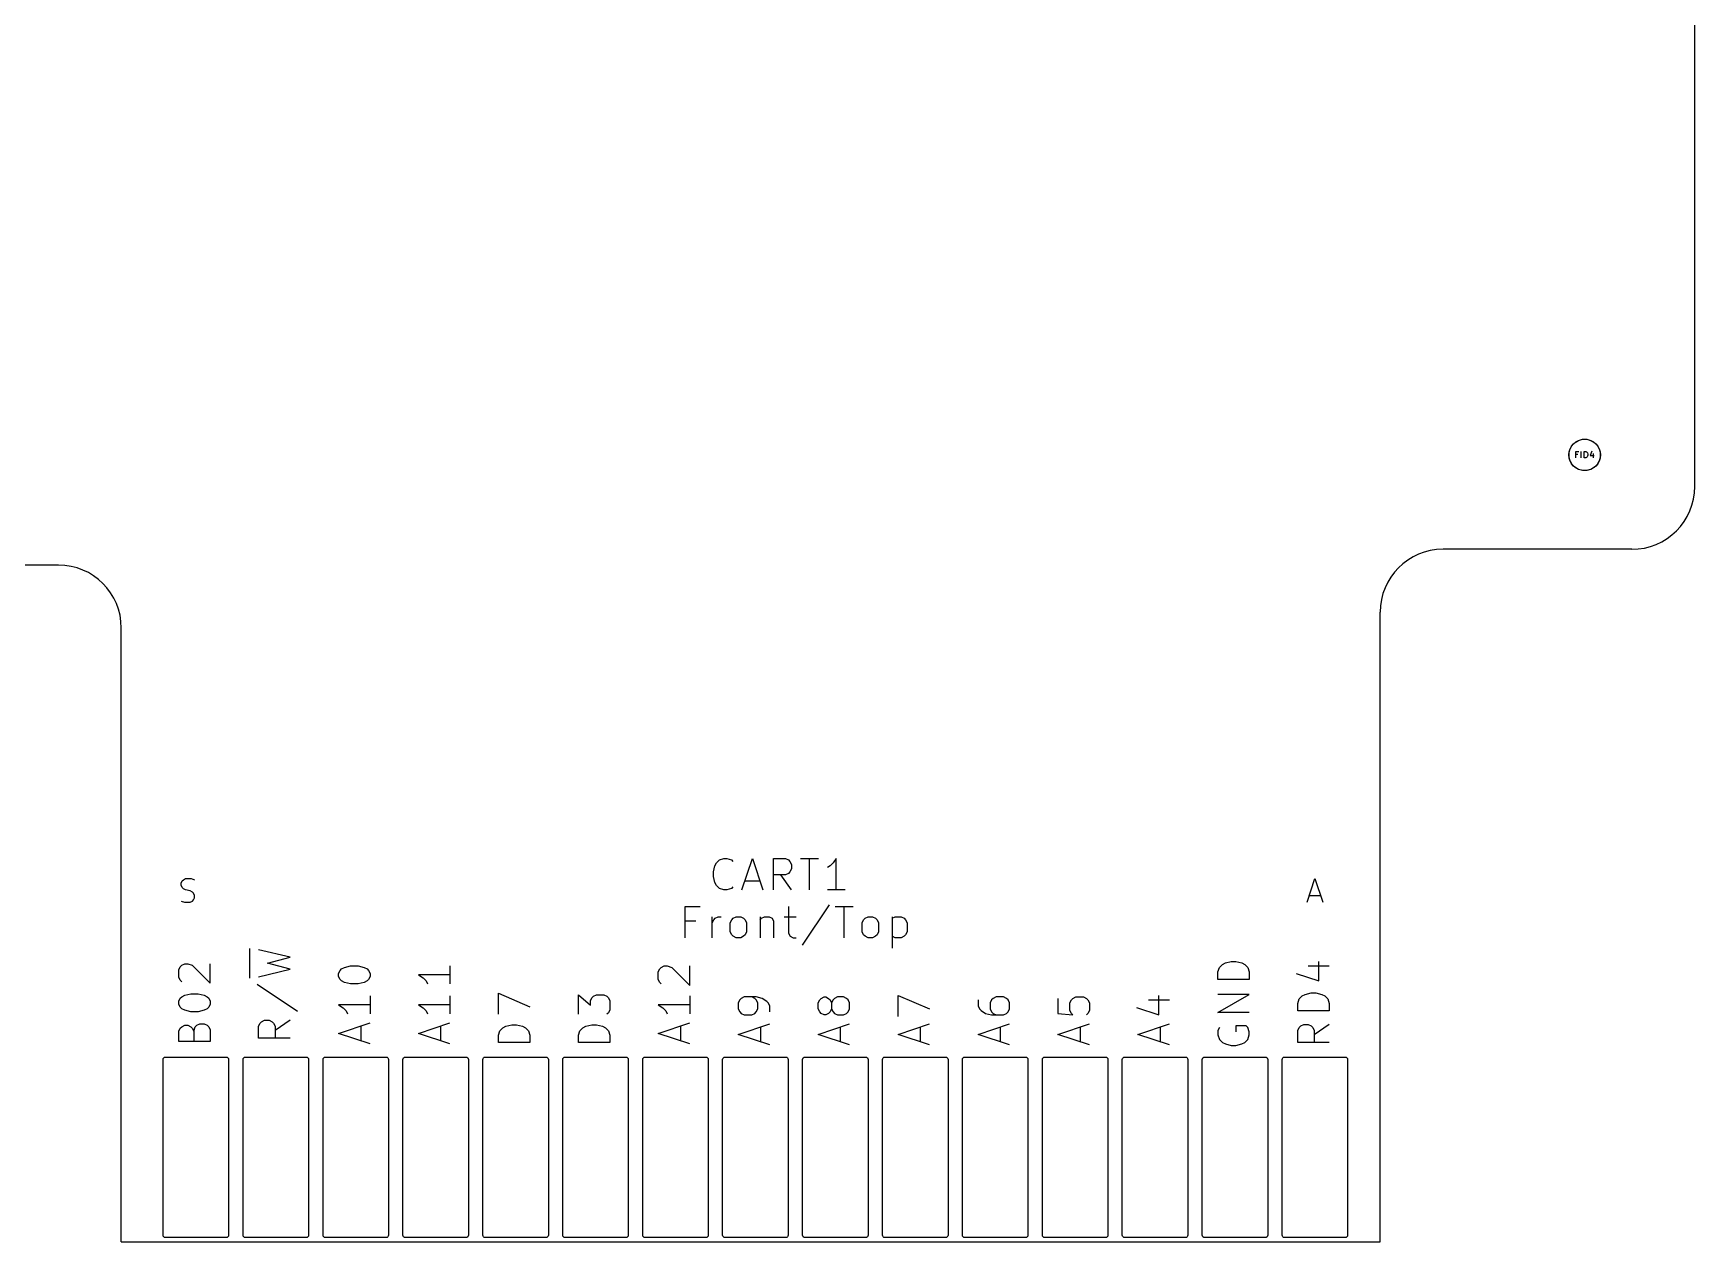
# Model space of a CAD drawing. Header units: millimetres. Extents: x 132 to 276, y -210 to -42.
# Drawn here: x 203.7 to 256.5, y -210 to -171.6 of the extents above; entities that cross this region are included whole.
import ezdxf

# ---------------------------------------------------------------- set-up
doc = ezdxf.new("R2010")
doc.units = ezdxf.units.MM
for name, color, linetype in [('BLACK', 7, 'CONTINUOUS'), ('GRAY3', 9, 'CONTINUOUS'), ('LYELLOW', 51, 'CONTINUOUS'), ('WHITE', 7, 'CONTINUOUS')]:
    doc.layers.add(name, color=color, linetype=linetype)

msp = doc.modelspace()

# ---------------------------------------------------------------- linework, layer by layer
at = {"layer": 'BLACK', "linetype": 'CONTINUOUS'}
for p, q in [((252.53806, -184.808658), (252.603323, -184.695619)), ((252.603323, -184.695619), (252.695619, -184.603323)), ((252.695619, -184.603323), (252.808658, -184.53806)), ((252.808658, -184.53806), (252.934737, -184.504278)), ((252.934737, -184.504278), (253.065263, -184.504278)), ((253.065263, -184.504278), (253.191342, -184.53806)), ((253.191342, -184.53806), (253.304381, -184.603323)), ((253.304381, -184.603323), (253.396677, -184.695619)), ((253.396677, -184.695619), (253.46194, -184.808658)), ((252.504278, -184.934737), (252.53806, -184.808658)), ((252.504278, -185.065263), (252.504278, -184.934737)), ((252.53806, -185.191342), (252.504278, -185.065263)), ((252.603323, -185.304381), (252.53806, -185.191342)), ((252.695619, -185.396677), (252.603323, -185.304381)), ((253.396677, -185.304381), (253.304381, -185.396677)), ((253.46194, -185.191342), (253.396677, -185.304381)), ((253.46194, -184.808658), (253.495722, -184.934737)), ((253.495722, -185.065263), (253.46194, -185.191342)), ((253.495722, -184.934737), (253.495722, -185.065263)), ((252.808658, -185.46194), (252.695619, -185.396677)), ((252.934737, -185.495722), (252.808658, -185.46194)), ((253.065263, -185.495722), (252.934737, -185.495722)), ((253.191342, -185.46194), (253.065263, -185.495722)), ((253.304381, -185.396677), (253.191342, -185.46194)), ((207.8298, -204.206), (207.835509, -204.177299)), ((207.8298, -209.794), (207.8298, -204.206)), ((207.835509, -204.177299), (207.851767, -204.152967)), ((207.851767, -204.152967), (207.876099, -204.136709)), ((207.876099, -204.136709), (207.9048, -204.131)), ((207.9048, -204.131), (209.8352, -204.131)), ((209.8352, -204.131), (209.863901, -204.136709)), ((209.863901, -204.136709), (209.888233, -204.152967)), ((209.888233, -204.152967), (209.904491, -204.177299)), ((209.904491, -204.177299), (209.9102, -204.206)), ((209.9102, -204.206), (209.9102, -209.794)), ((210.3698, -204.206), (210.375509, -204.177299)), ((210.3698, -209.794), (210.3698, -204.206)), ((210.375509, -204.177299), (210.391767, -204.152967)), ((210.391767, -204.152967), (210.416099, -204.136709)), ((210.416099, -204.136709), (210.4448, -204.131)), ((210.4448, -204.131), (212.3752, -204.131)), ((212.3752, -204.131), (212.403901, -204.136709)), ((212.403901, -204.136709), (212.428233, -204.152967)), ((212.428233, -204.152967), (212.444491, -204.177299)), ((212.444491, -204.177299), (212.4502, -204.206)), ((212.4502, -204.206), (212.4502, -209.794)), ((212.9098, -204.206), (212.915509, -204.177299)), ((212.9098, -209.794), (212.9098, -204.206)), ((212.915509, -204.177299), (212.931767, -204.152967)), ((212.931767, -204.152967), (212.956099, -204.136709)), ((212.956099, -204.136709), (212.9848, -204.131)), ((212.9848, -204.131), (214.9152, -204.131)), ((214.9152, -204.131), (214.943901, -204.136709)), ((214.943901, -204.136709), (214.968233, -204.152967)), ((214.968233, -204.152967), (214.984491, -204.177299)), ((214.984491, -204.177299), (214.9902, -204.206)), ((214.9902, -204.206), (214.9902, -209.794)), ((215.4498, -204.206), (215.455509, -204.177299)), ((215.4498, -209.794), (215.4498, -204.206)), ((215.455509, -204.177299), (215.471767, -204.152967)), ((215.471767, -204.152967), (215.496099, -204.136709)), ((215.496099, -204.136709), (215.5248, -204.131)), ((215.5248, -204.131), (217.4552, -204.131)), ((217.4552, -204.131), (217.483901, -204.136709)), ((217.483901, -204.136709), (217.508233, -204.152967)), ((217.508233, -204.152967), (217.524491, -204.177299)), ((217.524491, -204.177299), (217.5302, -204.206)), ((217.5302, -204.206), (217.5302, -209.794)), ((217.9898, -204.206), (217.995509, -204.177299)), ((217.9898, -209.794), (217.9898, -204.206)), ((217.995509, -204.177299), (218.011767, -204.152967)), ((218.011767, -204.152967), (218.036099, -204.136709)), ((218.036099, -204.136709), (218.0648, -204.131)), ((218.0648, -204.131), (219.9952, -204.131)), ((219.9952, -204.131), (220.023901, -204.136709)), ((220.023901, -204.136709), (220.048233, -204.152967)), ((220.048233, -204.152967), (220.064491, -204.177299)), ((220.064491, -204.177299), (220.0702, -204.206)), ((220.0702, -204.206), (220.0702, -209.794)), ((220.5298, -204.206), (220.535509, -204.177299)), ((220.5298, -209.794), (220.5298, -204.206)), ((220.535509, -204.177299), (220.551767, -204.152967)), ((220.551767, -204.152967), (220.576099, -204.136709)), ((220.576099, -204.136709), (220.6048, -204.131)), ((220.6048, -204.131), (222.5352, -204.131)), ((222.5352, -204.131), (222.563901, -204.136709)), ((222.563901, -204.136709), (222.588233, -204.152967)), ((222.588233, -204.152967), (222.604491, -204.177299)), ((222.604491, -204.177299), (222.6102, -204.206)), ((222.6102, -204.206), (222.6102, -209.794)), ((223.0698, -204.206), (223.075509, -204.177299)), ((223.0698, -209.794), (223.0698, -204.206)), ((223.075509, -204.177299), (223.091767, -204.152967)), ((223.091767, -204.152967), (223.116099, -204.136709)), ((223.116099, -204.136709), (223.1448, -204.131)), ((223.1448, -204.131), (225.0752, -204.131)), ((225.0752, -204.131), (225.103901, -204.136709)), ((225.103901, -204.136709), (225.128233, -204.152967)), ((225.128233, -204.152967), (225.144491, -204.177299)), ((225.144491, -204.177299), (225.1502, -204.206)), ((225.1502, -204.206), (225.1502, -209.794)), ((225.6098, -204.206), (225.615509, -204.177299)), ((225.6098, -209.794), (225.6098, -204.206)), ((225.615509, -204.177299), (225.631767, -204.152967)), ((225.631767, -204.152967), (225.656099, -204.136709)), ((225.656099, -204.136709), (225.6848, -204.131)), ((225.6848, -204.131), (227.6152, -204.131)), ((227.6152, -204.131), (227.643901, -204.136709)), ((227.643901, -204.136709), (227.668233, -204.152967)), ((227.668233, -204.152967), (227.684491, -204.177299)), ((227.684491, -204.177299), (227.6902, -204.206)), ((227.6902, -204.206), (227.6902, -209.794)), ((228.1498, -204.206), (228.155509, -204.177299)), ((228.1498, -209.794), (228.1498, -204.206)), ((228.155509, -204.177299), (228.171767, -204.152967)), ((228.171767, -204.152967), (228.196099, -204.136709)), ((228.196099, -204.136709), (228.2248, -204.131)), ((228.2248, -204.131), (230.1552, -204.131)), ((230.1552, -204.131), (230.183901, -204.136709)), ((230.183901, -204.136709), (230.208233, -204.152967)), ((230.208233, -204.152967), (230.224491, -204.177299)), ((230.224491, -204.177299), (230.2302, -204.206)), ((230.2302, -204.206), (230.2302, -209.794)), ((230.6898, -204.206), (230.695509, -204.177299)), ((230.6898, -209.794), (230.6898, -204.206)), ((230.695509, -204.177299), (230.711767, -204.152967)), ((230.711767, -204.152967), (230.736099, -204.136709)), ((230.736099, -204.136709), (230.7648, -204.131)), ((230.7648, -204.131), (232.6952, -204.131)), ((232.6952, -204.131), (232.723901, -204.136709)), ((232.723901, -204.136709), (232.748233, -204.152967)), ((232.748233, -204.152967), (232.764491, -204.177299)), ((232.764491, -204.177299), (232.7702, -204.206)), ((232.7702, -204.206), (232.7702, -209.794)), ((233.2298, -204.206), (233.235509, -204.177299)), ((233.2298, -209.794), (233.2298, -204.206)), ((233.235509, -204.177299), (233.251767, -204.152967)), ((233.251767, -204.152967), (233.276099, -204.136709)), ((233.276099, -204.136709), (233.3048, -204.131)), ((233.3048, -204.131), (235.2352, -204.131)), ((235.2352, -204.131), (235.263901, -204.136709)), ((235.263901, -204.136709), (235.288233, -204.152967)), ((235.288233, -204.152967), (235.304491, -204.177299)), ((235.304491, -204.177299), (235.3102, -204.206)), ((235.3102, -204.206), (235.3102, -209.794)), ((235.7698, -204.206), (235.775509, -204.177299)), ((235.7698, -209.794), (235.7698, -204.206)), ((235.775509, -204.177299), (235.791767, -204.152967)), ((235.791767, -204.152967), (235.816099, -204.136709)), ((235.816099, -204.136709), (235.8448, -204.131)), ((235.8448, -204.131), (237.7752, -204.131)), ((237.7752, -204.131), (237.803901, -204.136709)), ((237.803901, -204.136709), (237.828233, -204.152967)), ((237.828233, -204.152967), (237.844491, -204.177299)), ((237.844491, -204.177299), (237.8502, -204.206)), ((237.8502, -204.206), (237.8502, -209.794)), ((238.3098, -204.206), (238.315509, -204.177299)), ((238.3098, -209.794), (238.3098, -204.206)), ((238.315509, -204.177299), (238.331767, -204.152967)), ((238.331767, -204.152967), (238.356099, -204.136709)), ((238.356099, -204.136709), (238.3848, -204.131)), ((238.3848, -204.131), (240.3152, -204.131)), ((240.3152, -204.131), (240.343901, -204.136709)), ((240.343901, -204.136709), (240.368233, -204.152967)), ((240.368233, -204.152967), (240.384491, -204.177299)), ((240.384491, -204.177299), (240.3902, -204.206)), ((240.3902, -204.206), (240.3902, -209.794)), ((240.8498, -204.206), (240.855509, -204.177299)), ((240.8498, -209.794), (240.8498, -204.206)), ((240.855509, -204.177299), (240.871767, -204.152967)), ((240.871767, -204.152967), (240.896099, -204.136709)), ((240.896099, -204.136709), (240.9248, -204.131)), ((240.9248, -204.131), (242.8552, -204.131)), ((242.8552, -204.131), (242.883901, -204.136709)), ((242.883901, -204.136709), (242.908233, -204.152967)), ((242.908233, -204.152967), (242.924491, -204.177299)), ((242.924491, -204.177299), (242.9302, -204.206)), ((242.9302, -204.206), (242.9302, -209.794)), ((243.3898, -204.206), (243.395509, -204.177299)), ((243.3898, -209.794), (243.3898, -204.206)), ((243.395509, -204.177299), (243.411767, -204.152967)), ((243.411767, -204.152967), (243.436099, -204.136709)), ((243.436099, -204.136709), (243.4648, -204.131)), ((243.4648, -204.131), (245.3952, -204.131)), ((245.3952, -204.131), (245.423901, -204.136709)), ((245.423901, -204.136709), (245.448233, -204.152967)), ((245.448233, -204.152967), (245.464491, -204.177299)), ((245.464491, -204.177299), (245.4702, -204.206)), ((245.4702, -204.206), (245.4702, -209.794)), ((207.835509, -209.822701), (207.8298, -209.794)), ((207.851767, -209.847033), (207.835509, -209.822701)), ((207.876099, -209.863291), (207.851767, -209.847033)), ((207.9048, -209.869), (207.876099, -209.863291)), ((209.8352, -209.869), (207.9048, -209.869)), ((209.863901, -209.863291), (209.8352, -209.869)), ((209.888233, -209.847033), (209.863901, -209.863291)), ((209.904491, -209.822701), (209.888233, -209.847033)), ((209.9102, -209.794), (209.904491, -209.822701)), ((210.375509, -209.822701), (210.3698, -209.794)), ((210.391767, -209.847033), (210.375509, -209.822701)), ((210.416099, -209.863291), (210.391767, -209.847033)), ((210.4448, -209.869), (210.416099, -209.863291)), ((212.3752, -209.869), (210.4448, -209.869)), ((212.403901, -209.863291), (212.3752, -209.869)), ((212.428233, -209.847033), (212.403901, -209.863291)), ((212.444491, -209.822701), (212.428233, -209.847033)), ((212.4502, -209.794), (212.444491, -209.822701)), ((212.915509, -209.822701), (212.9098, -209.794)), ((212.931767, -209.847033), (212.915509, -209.822701)), ((212.956099, -209.863291), (212.931767, -209.847033)), ((212.9848, -209.869), (212.956099, -209.863291)), ((214.9152, -209.869), (212.9848, -209.869)), ((214.943901, -209.863291), (214.9152, -209.869)), ((214.968233, -209.847033), (214.943901, -209.863291)), ((214.984491, -209.822701), (214.968233, -209.847033)), ((214.9902, -209.794), (214.984491, -209.822701)), ((215.455509, -209.822701), (215.4498, -209.794)), ((215.471767, -209.847033), (215.455509, -209.822701)), ((215.496099, -209.863291), (215.471767, -209.847033)), ((215.5248, -209.869), (215.496099, -209.863291)), ((217.4552, -209.869), (215.5248, -209.869)), ((217.483901, -209.863291), (217.4552, -209.869)), ((217.508233, -209.847033), (217.483901, -209.863291)), ((217.524491, -209.822701), (217.508233, -209.847033)), ((217.5302, -209.794), (217.524491, -209.822701)), ((217.995509, -209.822701), (217.9898, -209.794)), ((218.011767, -209.847033), (217.995509, -209.822701)), ((218.036099, -209.863291), (218.011767, -209.847033)), ((218.0648, -209.869), (218.036099, -209.863291)), ((219.9952, -209.869), (218.0648, -209.869)), ((220.023901, -209.863291), (219.9952, -209.869)), ((220.048233, -209.847033), (220.023901, -209.863291)), ((220.064491, -209.822701), (220.048233, -209.847033)), ((220.0702, -209.794), (220.064491, -209.822701)), ((220.535509, -209.822701), (220.5298, -209.794)), ((220.551767, -209.847033), (220.535509, -209.822701)), ((220.576099, -209.863291), (220.551767, -209.847033)), ((220.6048, -209.869), (220.576099, -209.863291)), ((222.5352, -209.869), (220.6048, -209.869)), ((222.563901, -209.863291), (222.5352, -209.869)), ((222.588233, -209.847033), (222.563901, -209.863291)), ((222.604491, -209.822701), (222.588233, -209.847033)), ((222.6102, -209.794), (222.604491, -209.822701)), ((223.075509, -209.822701), (223.0698, -209.794)), ((223.091767, -209.847033), (223.075509, -209.822701)), ((223.116099, -209.863291), (223.091767, -209.847033)), ((223.1448, -209.869), (223.116099, -209.863291)), ((225.0752, -209.869), (223.1448, -209.869)), ((225.103901, -209.863291), (225.0752, -209.869)), ((225.128233, -209.847033), (225.103901, -209.863291)), ((225.144491, -209.822701), (225.128233, -209.847033)), ((225.1502, -209.794), (225.144491, -209.822701)), ((225.615509, -209.822701), (225.6098, -209.794)), ((225.631767, -209.847033), (225.615509, -209.822701)), ((225.656099, -209.863291), (225.631767, -209.847033)), ((225.6848, -209.869), (225.656099, -209.863291)), ((227.6152, -209.869), (225.6848, -209.869)), ((227.643901, -209.863291), (227.6152, -209.869)), ((227.668233, -209.847033), (227.643901, -209.863291)), ((227.684491, -209.822701), (227.668233, -209.847033)), ((227.6902, -209.794), (227.684491, -209.822701)), ((228.155509, -209.822701), (228.1498, -209.794)), ((228.171767, -209.847033), (228.155509, -209.822701)), ((228.196099, -209.863291), (228.171767, -209.847033)), ((228.2248, -209.869), (228.196099, -209.863291)), ((230.1552, -209.869), (228.2248, -209.869)), ((230.183901, -209.863291), (230.1552, -209.869)), ((230.208233, -209.847033), (230.183901, -209.863291)), ((230.224491, -209.822701), (230.208233, -209.847033)), ((230.2302, -209.794), (230.224491, -209.822701)), ((230.695509, -209.822701), (230.6898, -209.794)), ((230.711767, -209.847033), (230.695509, -209.822701)), ((230.736099, -209.863291), (230.711767, -209.847033)), ((230.7648, -209.869), (230.736099, -209.863291)), ((232.6952, -209.869), (230.7648, -209.869)), ((232.723901, -209.863291), (232.6952, -209.869)), ((232.748233, -209.847033), (232.723901, -209.863291)), ((232.764491, -209.822701), (232.748233, -209.847033)), ((232.7702, -209.794), (232.764491, -209.822701)), ((233.235509, -209.822701), (233.2298, -209.794)), ((233.251767, -209.847033), (233.235509, -209.822701)), ((233.276099, -209.863291), (233.251767, -209.847033)), ((233.3048, -209.869), (233.276099, -209.863291)), ((235.2352, -209.869), (233.3048, -209.869)), ((235.263901, -209.863291), (235.2352, -209.869)), ((235.288233, -209.847033), (235.263901, -209.863291)), ((235.304491, -209.822701), (235.288233, -209.847033)), ((235.3102, -209.794), (235.304491, -209.822701)), ((235.775509, -209.822701), (235.7698, -209.794)), ((235.791767, -209.847033), (235.775509, -209.822701)), ((235.816099, -209.863291), (235.791767, -209.847033)), ((235.8448, -209.869), (235.816099, -209.863291)), ((237.7752, -209.869), (235.8448, -209.869)), ((237.803901, -209.863291), (237.7752, -209.869)), ((237.828233, -209.847033), (237.803901, -209.863291)), ((237.844491, -209.822701), (237.828233, -209.847033)), ((237.8502, -209.794), (237.844491, -209.822701)), ((238.315509, -209.822701), (238.3098, -209.794)), ((238.331767, -209.847033), (238.315509, -209.822701)), ((238.356099, -209.863291), (238.331767, -209.847033)), ((238.3848, -209.869), (238.356099, -209.863291)), ((240.3152, -209.869), (238.3848, -209.869)), ((240.343901, -209.863291), (240.3152, -209.869)), ((240.368233, -209.847033), (240.343901, -209.863291)), ((240.384491, -209.822701), (240.368233, -209.847033)), ((240.3902, -209.794), (240.384491, -209.822701)), ((240.855509, -209.822701), (240.8498, -209.794)), ((240.871767, -209.847033), (240.855509, -209.822701)), ((240.896099, -209.863291), (240.871767, -209.847033)), ((240.9248, -209.869), (240.896099, -209.863291)), ((242.8552, -209.869), (240.9248, -209.869)), ((242.883901, -209.863291), (242.8552, -209.869)), ((242.908233, -209.847033), (242.883901, -209.863291)), ((242.924491, -209.822701), (242.908233, -209.847033)), ((242.9302, -209.794), (242.924491, -209.822701)), ((243.395509, -209.822701), (243.3898, -209.794)), ((243.411767, -209.847033), (243.395509, -209.822701)), ((243.436099, -209.863291), (243.411767, -209.847033)), ((243.4648, -209.869), (243.436099, -209.863291)), ((245.3952, -209.869), (243.4648, -209.869)), ((245.423901, -209.863291), (245.3952, -209.869)), ((245.448233, -209.847033), (245.423901, -209.863291)), ((245.464491, -209.822701), (245.448233, -209.847033)), ((245.4702, -209.794), (245.464491, -209.822701))]:
    msp.add_line(p, q, dxfattribs=at)
at = {"layer": 'GRAY3', "linetype": 'CONTINUOUS'}
for p, q in [((252.719048, -185.090443), (252.719048, -184.890443)), ((252.719048, -184.890443), (252.814286, -184.890443)), ((252.785714, -184.985681), (252.719048, -184.985681)), ((252.890477, -185.090443), (252.890477, -184.890443)), ((252.985715, -185.090443), (252.985715, -184.890443)), ((252.985715, -184.890443), (253.033334, -184.890443)), ((253.033334, -185.090443), (252.985715, -185.090443)), ((253.033334, -184.890443), (253.061905, -184.899967)), ((253.061905, -185.08092), (253.033334, -185.090443)), ((253.061905, -184.899967), (253.080953, -184.919015)), ((253.080953, -185.061872), (253.061905, -185.08092)), ((253.080953, -184.919015), (253.090476, -184.938062)), ((253.090476, -185.042824), (253.080953, -185.061872)), ((253.090476, -184.938062), (253.1, -184.976158)), ((253.1, -185.004729), (253.090476, -185.042824)), ((253.1, -184.976158), (253.1, -185.004729)), ((253.22381, -184.88092), (253.176191, -185.023777)), ((253.176191, -185.023777), (253.3, -185.023777)), ((253.271429, -184.95711), (253.271429, -185.090443))]:
    msp.add_line(p, q, dxfattribs=at)
at = {"layer": 'GRAY3'}
msp.add_circle((253, -185), 0.5, dxfattribs=at)
at = {"layer": 'LYELLOW', "linetype": 'CONTINUOUS'}
for p, q in [((225.364381, -198.056914), (225.412, -197.961676)), ((225.412, -197.961676), (225.507238, -197.866438)), ((225.507238, -197.866438), (225.650095, -197.818819)), ((225.650095, -197.818819), (225.745333, -197.818819)), ((225.745333, -197.818819), (225.88819, -197.866438)), ((225.88819, -197.866438), (225.935809, -197.914057)), ((226.221524, -198.818819), (226.554857, -197.818819)), ((226.554857, -197.818819), (226.88819, -198.818819)), ((227.221524, -198.818819), (227.221524, -197.818819)), ((227.221524, -197.818819), (227.602476, -197.818819)), ((227.602476, -197.818819), (227.697714, -197.866438)), ((227.697714, -197.866438), (227.745333, -197.914057)), ((227.745333, -197.914057), (227.792952, -198.009295)), ((228.078667, -197.818819), (228.650095, -197.818819)), ((228.364381, -198.818819), (228.364381, -197.818819)), ((229.126286, -197.961676), (229.031048, -198.056914)), ((229.221524, -197.818819), (229.126286, -197.961676)), ((229.221524, -198.818819), (229.221524, -197.818819)), ((208.437428, -198.532592), (208.473142, -198.496878)), ((208.473142, -198.496878), (208.544571, -198.461164)), ((208.544571, -198.461164), (208.723142, -198.461164)), ((208.723142, -198.461164), (208.830285, -198.496878)), ((225.316762, -198.24739), (225.364381, -198.056914)), ((225.316762, -198.390247), (225.316762, -198.24739)), ((225.364381, -198.580723), (225.316762, -198.390247)), ((227.602476, -198.342628), (227.221524, -198.342628)), ((227.792952, -198.818819), (227.459619, -198.342628)), ((227.697714, -198.295009), (227.602476, -198.342628)), ((227.745333, -198.24739), (227.697714, -198.295009)), ((227.792952, -198.152152), (227.745333, -198.24739)), ((227.792952, -198.009295), (227.792952, -198.152152)), ((229.031048, -198.056914), (228.93581, -198.104533)), ((244.18, -199.211164), (244.43, -198.461164)), ((244.43, -198.461164), (244.68, -199.211164)), ((208.401714, -198.604021), (208.437428, -198.532592)), ((208.401714, -198.67545), (208.401714, -198.604021)), ((208.437428, -198.746878), (208.401714, -198.67545)), ((208.473142, -198.782592), (208.437428, -198.746878)), ((208.544571, -198.818307), (208.473142, -198.782592)), ((208.687428, -198.854021), (208.544571, -198.818307)), ((208.758857, -198.889735), (208.687428, -198.854021)), ((208.794571, -198.92545), (208.758857, -198.889735)), ((208.830285, -198.996878), (208.794571, -198.92545)), ((208.830285, -199.068307), (208.830285, -198.996878)), ((225.412, -198.675961), (225.364381, -198.580723)), ((225.507238, -198.7712), (225.412, -198.675961)), ((225.650095, -198.818819), (225.507238, -198.7712)), ((225.745333, -198.818819), (225.650095, -198.818819)), ((225.88819, -198.7712), (225.745333, -198.818819)), ((225.935809, -198.72358), (225.88819, -198.7712)), ((226.316762, -198.533104), (226.792952, -198.533104)), ((229.507238, -198.818819), (228.93581, -198.818819)), ((244.251429, -198.996878), (244.608572, -198.996878)), ((208.401714, -199.17545), (208.508857, -199.211164)), ((208.508857, -199.211164), (208.687428, -199.211164)), ((208.687428, -199.211164), (208.758857, -199.17545)), ((208.758857, -199.17545), (208.794571, -199.139735)), ((208.794571, -199.139735), (208.830285, -199.068307)), ((224.419999, -200.342819), (224.419999, -199.342819)), ((224.419999, -199.342819), (224.896189, -199.342819)), ((227.705714, -199.342819), (227.705714, -200.199961)), ((228.991428, -199.2952), (228.134286, -200.580914)), ((229.181905, -199.342819), (229.753333, -199.342819)), ((229.467619, -200.342819), (229.467619, -199.342819)), ((224.753332, -199.819009), (224.419999, -199.819009)), ((225.277142, -200.342819), (225.277142, -199.676152)), ((225.277142, -199.866628), (225.324761, -199.77139)), ((225.324761, -199.77139), (225.37238, -199.723771)), ((225.37238, -199.723771), (225.467618, -199.676152)), ((225.467618, -199.676152), (225.562856, -199.676152)), ((225.848571, -199.866628), (225.89619, -199.77139)), ((225.848571, -200.152342), (225.848571, -199.866628)), ((225.89619, -199.77139), (225.943809, -199.723771)), ((225.943809, -199.723771), (226.039047, -199.676152)), ((226.039047, -199.676152), (226.181904, -199.676152)), ((226.181904, -199.676152), (226.277142, -199.723771)), ((226.277142, -199.723771), (226.324761, -199.77139)), ((226.324761, -199.77139), (226.37238, -199.866628)), ((226.37238, -199.866628), (226.37238, -200.152342)), ((226.800952, -199.676152), (226.800952, -200.342819)), ((226.800952, -199.77139), (226.848571, -199.723771)), ((226.848571, -199.723771), (226.943809, -199.676152)), ((226.943809, -199.676152), (227.086666, -199.676152)), ((227.086666, -199.676152), (227.181904, -199.723771)), ((227.181904, -199.723771), (227.229523, -199.819009)), ((227.229523, -199.819009), (227.229523, -200.342819)), ((227.562857, -199.676152), (227.943809, -199.676152)), ((230.039048, -199.866628), (230.086667, -199.77139)), ((230.039048, -200.152342), (230.039048, -199.866628)), ((230.086667, -199.77139), (230.134286, -199.723771)), ((230.134286, -199.723771), (230.229524, -199.676152)), ((230.229524, -199.676152), (230.372381, -199.676152)), ((230.372381, -199.676152), (230.467619, -199.723771)), ((230.467619, -199.723771), (230.515238, -199.77139)), ((230.515238, -199.77139), (230.562857, -199.866628)), ((230.562857, -199.866628), (230.562857, -200.152342)), ((230.991429, -199.676152), (230.991429, -200.676152)), ((230.991429, -199.723771), (231.086667, -199.676152)), ((231.086667, -199.676152), (231.277143, -199.676152)), ((231.277143, -199.676152), (231.372381, -199.723771)), ((231.372381, -199.723771), (231.42, -199.77139)), ((231.42, -199.77139), (231.467619, -199.866628)), ((231.467619, -199.866628), (231.467619, -200.152342)), ((225.89619, -200.24758), (225.848571, -200.152342)), ((225.943809, -200.2952), (225.89619, -200.24758)), ((226.039047, -200.342819), (225.943809, -200.2952)), ((226.181904, -200.342819), (226.039047, -200.342819)), ((226.277142, -200.2952), (226.181904, -200.342819)), ((226.324761, -200.24758), (226.277142, -200.2952)), ((226.37238, -200.152342), (226.324761, -200.24758)), ((227.705714, -200.199961), (227.753333, -200.2952)), ((227.753333, -200.2952), (227.848571, -200.342819)), ((227.848571, -200.342819), (227.943809, -200.342819)), ((230.086667, -200.24758), (230.039048, -200.152342)), ((230.134286, -200.2952), (230.086667, -200.24758)), ((230.229524, -200.342819), (230.134286, -200.2952)), ((230.372381, -200.342819), (230.229524, -200.342819)), ((230.467619, -200.2952), (230.372381, -200.342819)), ((230.515238, -200.24758), (230.467619, -200.2952)), ((230.562857, -200.152342), (230.515238, -200.24758)), ((231.086667, -200.342819), (230.991429, -200.2952)), ((231.277143, -200.342819), (231.086667, -200.342819)), ((231.372381, -200.2952), (231.277143, -200.342819)), ((231.42, -200.24758), (231.372381, -200.2952)), ((231.467619, -200.152342), (231.42, -200.24758)), ((210.5872, -201.621619), (210.5872, -200.678762)), ((211.864819, -200.959714), (210.864819, -200.721619)), ((211.150533, -201.15019), (211.864819, -200.959714)), ((211.864819, -201.340666), (211.150533, -201.15019)), ((241.487676, -201.189904), (241.582914, -201.142285)), ((241.582914, -201.142285), (241.77339, -201.094666)), ((241.77339, -201.094666), (241.916247, -201.094666)), ((241.916247, -201.094666), (242.106723, -201.142285)), ((242.106723, -201.142285), (242.201961, -201.189904)), ((244.551485, -201.713713), (244.551485, -201.094666)), ((208.324819, -201.356571), (208.372438, -201.261333)), ((208.324819, -201.594666), (208.324819, -201.356571)), ((208.372438, -201.689904), (208.324819, -201.594666)), ((208.372438, -201.261333), (208.420057, -201.213714)), ((208.420057, -201.213714), (208.515295, -201.166095)), ((208.515295, -201.166095), (208.610533, -201.166095)), ((208.610533, -201.166095), (208.75339, -201.213714)), ((208.75339, -201.213714), (209.324819, -201.785142)), ((209.324819, -201.785142), (209.324819, -201.166095)), ((210.864819, -201.578761), (211.864819, -201.340666)), ((213.404819, -201.475618), (213.452438, -201.38038)), ((213.404819, -201.570856), (213.404819, -201.475618)), ((213.452438, -201.666094), (213.404819, -201.570856)), ((213.452438, -201.38038), (213.500057, -201.332761)), ((213.500057, -201.713713), (213.452438, -201.666094)), ((213.500057, -201.332761), (213.595295, -201.285142)), ((213.595295, -201.285142), (213.785771, -201.237523)), ((213.785771, -201.237523), (214.023866, -201.237523)), ((214.023866, -201.237523), (214.214342, -201.285142)), ((214.214342, -201.285142), (214.30958, -201.332761)), ((214.30958, -201.332761), (214.3572, -201.38038)), ((214.3572, -201.666094), (214.30958, -201.713713)), ((214.3572, -201.38038), (214.404819, -201.475618)), ((214.404819, -201.570856), (214.3572, -201.666094)), ((214.404819, -201.475618), (214.404819, -201.570856)), ((216.944819, -201.523237), (215.944819, -201.523237)), ((215.944819, -201.523237), (216.087676, -201.618475)), ((216.087676, -201.618475), (216.182914, -201.713713)), ((216.944819, -201.237523), (216.944819, -201.808951)), ((223.564819, -201.427999), (223.612438, -201.332761)), ((223.564819, -201.666094), (223.564819, -201.427999)), ((223.612438, -201.761332), (223.564819, -201.666094)), ((223.612438, -201.332761), (223.660057, -201.285142)), ((223.660057, -201.285142), (223.755295, -201.237523)), ((223.755295, -201.237523), (223.850533, -201.237523)), ((223.850533, -201.237523), (223.99339, -201.285142)), ((223.99339, -201.285142), (224.564819, -201.85657)), ((224.564819, -201.85657), (224.564819, -201.237523)), ((241.344819, -201.427999), (241.392438, -201.285142)), ((241.344819, -201.666094), (241.344819, -201.427999)), ((242.344819, -201.666094), (241.344819, -201.666094)), ((241.392438, -201.285142), (241.487676, -201.189904)), ((242.201961, -201.189904), (242.2972, -201.285142)), ((242.2972, -201.285142), (242.344819, -201.427999)), ((242.344819, -201.427999), (242.344819, -201.666094)), ((243.8372, -201.475618), (244.551485, -201.713713)), ((244.218152, -201.237523), (244.884819, -201.237523)), ((208.420057, -201.737523), (208.372438, -201.689904)), ((208.372438, -202.261333), (208.420057, -202.213714)), ((208.420057, -202.213714), (208.515295, -202.166095)), ((208.515295, -202.166095), (208.705771, -202.118476)), ((208.705771, -202.118476), (208.943866, -202.118476)), ((208.943866, -202.118476), (209.134342, -202.166095)), ((209.134342, -202.166095), (209.22958, -202.213714)), ((209.22958, -202.213714), (209.2772, -202.261333)), ((210.8172, -201.816857), (212.102914, -202.673999)), ((213.595295, -201.761332), (213.500057, -201.713713)), ((213.785771, -201.808951), (213.595295, -201.761332)), ((214.023866, -201.808951), (213.785771, -201.808951)), ((214.214342, -201.761332), (214.023866, -201.808951)), ((214.30958, -201.713713), (214.214342, -201.761332)), ((214.404819, -202.189904), (214.404819, -202.761332)), ((216.182914, -201.713713), (216.230533, -201.808951)), ((216.944819, -202.189904), (216.944819, -202.761332)), ((218.484819, -202.769332), (218.484819, -202.102666)), ((218.484819, -202.102666), (219.484819, -202.531237)), ((221.024819, -202.769332), (221.024819, -202.150285)), ((221.024819, -202.150285), (221.405771, -202.483618)), ((221.45339, -202.245523), (221.501009, -202.197904)), ((221.501009, -202.197904), (221.596247, -202.150285)), ((221.596247, -202.150285), (221.834342, -202.150285)), ((221.834342, -202.150285), (221.92958, -202.197904)), ((221.92958, -202.197904), (221.9772, -202.245523)), ((223.660057, -201.808951), (223.612438, -201.761332)), ((224.564819, -202.189904), (224.564819, -202.761332)), ((231.184819, -202.840761), (231.184819, -202.174095)), ((231.184819, -202.174095), (232.184819, -202.602666)), ((239.471485, -202.793142), (239.471485, -202.174095)), ((241.344819, -202.713713), (242.344819, -202.142285)), ((242.344819, -202.142285), (241.344819, -202.142285)), ((243.932438, -202.285142), (244.027676, -202.189904)), ((244.027676, -202.189904), (244.122914, -202.142285)), ((244.122914, -202.142285), (244.31339, -202.094666)), ((244.31339, -202.094666), (244.456247, -202.094666)), ((244.456247, -202.094666), (244.646723, -202.142285)), ((244.646723, -202.142285), (244.741961, -202.189904)), ((244.741961, -202.189904), (244.8372, -202.285142)), ((208.324819, -202.356571), (208.372438, -202.261333)), ((208.324819, -202.451809), (208.324819, -202.356571)), ((208.372438, -202.547047), (208.324819, -202.451809)), ((208.420057, -202.594666), (208.372438, -202.547047)), ((208.515295, -202.642285), (208.420057, -202.594666)), ((208.705771, -202.689904), (208.515295, -202.642285)), ((208.943866, -202.689904), (208.705771, -202.689904)), ((209.134342, -202.642285), (208.943866, -202.689904)), ((209.22958, -202.594666), (209.134342, -202.642285)), ((209.2772, -202.547047), (209.22958, -202.594666)), ((209.2772, -202.261333), (209.324819, -202.356571)), ((209.324819, -202.451809), (209.2772, -202.547047)), ((209.324819, -202.356571), (209.324819, -202.451809)), ((214.404819, -202.475618), (213.404819, -202.475618)), ((213.404819, -202.475618), (213.547676, -202.570856)), ((213.547676, -202.570856), (213.642914, -202.666094)), ((213.642914, -202.666094), (213.690533, -202.761332)), ((216.944819, -202.475618), (215.944819, -202.475618)), ((215.944819, -202.475618), (216.087676, -202.570856)), ((216.087676, -202.570856), (216.182914, -202.666094)), ((216.182914, -202.666094), (216.230533, -202.761332)), ((221.405771, -202.340761), (221.45339, -202.245523)), ((221.405771, -202.483618), (221.405771, -202.340761)), ((221.9772, -202.721713), (221.92958, -202.769332)), ((221.9772, -202.245523), (222.024819, -202.340761)), ((222.024819, -202.626475), (221.9772, -202.721713)), ((222.024819, -202.340761), (222.024819, -202.626475)), ((224.564819, -202.475618), (223.564819, -202.475618)), ((223.564819, -202.475618), (223.707676, -202.570856)), ((223.707676, -202.570856), (223.802914, -202.666094)), ((223.802914, -202.666094), (223.850533, -202.761332)), ((226.152438, -202.316952), (226.104819, -202.41219)), ((226.104819, -202.41219), (226.104819, -202.602666)), ((226.104819, -202.602666), (226.152438, -202.697904)), ((226.200057, -202.269333), (226.152438, -202.316952)), ((226.152438, -202.697904), (226.200057, -202.745523)), ((226.295295, -202.221714), (226.200057, -202.269333)), ((226.676247, -202.221714), (226.295295, -202.221714)), ((226.628628, -202.269333), (226.53339, -202.221714)), ((226.676247, -202.316952), (226.628628, -202.269333)), ((226.628628, -202.745523), (226.676247, -202.697904)), ((226.866723, -202.269333), (226.676247, -202.221714)), ((226.723866, -202.41219), (226.676247, -202.316952)), ((226.676247, -202.697904), (226.723866, -202.602666)), ((226.723866, -202.602666), (226.723866, -202.41219)), ((227.00958, -202.364571), (226.866723, -202.269333)), ((227.0572, -202.41219), (227.00958, -202.364571)), ((227.104819, -202.507428), (227.0572, -202.41219)), ((227.104819, -202.697904), (227.104819, -202.507428)), ((228.644819, -202.41219), (228.692438, -202.316952)), ((228.644819, -202.602666), (228.644819, -202.41219)), ((228.692438, -202.697904), (228.644819, -202.602666)), ((228.692438, -202.316952), (228.740057, -202.269333)), ((228.740057, -202.745523), (228.692438, -202.697904)), ((228.740057, -202.269333), (228.835295, -202.221714)), ((228.835295, -202.221714), (228.882914, -202.221714)), ((228.882914, -202.221714), (228.978152, -202.269333)), ((228.978152, -202.269333), (229.025771, -202.316952)), ((229.025771, -202.697904), (228.978152, -202.745523)), ((229.025771, -202.316952), (229.07339, -202.41219)), ((229.07339, -202.602666), (229.025771, -202.697904)), ((229.121009, -202.316952), (229.07339, -202.41219)), ((229.07339, -202.41219), (229.07339, -202.602666)), ((229.07339, -202.602666), (229.121009, -202.697904)), ((229.168628, -202.269333), (229.121009, -202.316952)), ((229.121009, -202.697904), (229.168628, -202.745523)), ((229.263866, -202.221714), (229.168628, -202.269333)), ((229.454342, -202.221714), (229.263866, -202.221714)), ((229.54958, -202.269333), (229.454342, -202.221714)), ((229.5972, -202.316952), (229.54958, -202.269333)), ((229.54958, -202.745523), (229.5972, -202.697904)), ((229.644819, -202.41219), (229.5972, -202.316952)), ((229.5972, -202.697904), (229.644819, -202.602666)), ((229.644819, -202.602666), (229.644819, -202.41219)), ((233.724819, -202.316952), (233.724819, -202.507428)), ((233.724819, -202.507428), (233.772438, -202.602666)), ((233.772438, -202.602666), (233.820057, -202.650285)), ((233.820057, -202.650285), (233.962914, -202.745523)), ((234.15339, -202.316952), (234.105771, -202.41219)), ((234.105771, -202.41219), (234.105771, -202.602666)), ((234.105771, -202.602666), (234.15339, -202.697904)), ((234.201009, -202.269333), (234.15339, -202.316952)), ((234.15339, -202.697904), (234.201009, -202.745523)), ((234.296247, -202.221714), (234.201009, -202.269333)), ((234.534342, -202.221714), (234.296247, -202.221714)), ((234.62958, -202.269333), (234.534342, -202.221714)), ((234.6772, -202.316952), (234.62958, -202.269333)), ((234.62958, -202.745523), (234.6772, -202.697904)), ((234.724819, -202.41219), (234.6772, -202.316952)), ((234.6772, -202.697904), (234.724819, -202.602666)), ((234.724819, -202.602666), (234.724819, -202.41219)), ((236.264819, -202.269333), (236.264819, -202.745523)), ((236.645771, -202.41219), (236.69339, -202.316952)), ((236.645771, -202.650285), (236.645771, -202.41219)), ((236.69339, -202.745523), (236.645771, -202.650285)), ((236.69339, -202.316952), (236.741009, -202.269333)), ((236.741009, -202.269333), (236.836247, -202.221714)), ((236.836247, -202.221714), (237.074342, -202.221714)), ((237.074342, -202.221714), (237.16958, -202.269333)), ((237.16958, -202.269333), (237.2172, -202.316952)), ((237.2172, -202.316952), (237.264819, -202.41219)), ((237.264819, -202.650285), (237.2172, -202.745523)), ((237.264819, -202.41219), (237.264819, -202.650285)), ((238.7572, -202.555047), (239.471485, -202.793142)), ((239.138152, -202.316952), (239.804819, -202.316952)), ((242.344819, -202.713713), (241.344819, -202.713713)), ((243.884819, -202.427999), (243.932438, -202.285142)), ((243.884819, -202.666094), (243.884819, -202.427999)), ((244.884819, -202.666094), (243.884819, -202.666094)), ((244.8372, -202.285142), (244.884819, -202.427999)), ((244.884819, -202.427999), (244.884819, -202.666094)), ((208.324819, -203.308952), (208.372438, -203.213714)), ((208.372438, -203.213714), (208.420057, -203.166095)), ((208.420057, -203.166095), (208.515295, -203.118476)), ((208.515295, -203.118476), (208.610533, -203.118476)), ((208.610533, -203.118476), (208.705771, -203.166095)), ((208.705771, -203.166095), (208.75339, -203.213714)), ((208.75339, -203.213714), (208.801009, -203.308952)), ((208.801009, -203.308952), (208.848628, -203.166095)), ((208.848628, -203.166095), (208.896247, -203.118476)), ((208.896247, -203.118476), (208.991485, -203.070857)), ((208.991485, -203.070857), (209.134342, -203.070857)), ((209.134342, -203.070857), (209.22958, -203.118476)), ((209.22958, -203.118476), (209.2772, -203.166095)), ((209.2772, -203.166095), (209.324819, -203.261333)), ((209.324819, -203.261333), (209.324819, -203.642285)), ((210.864819, -203.15019), (210.912438, -203.054952)), ((210.864819, -203.531142), (210.864819, -203.15019)), ((210.912438, -203.054952), (210.960057, -203.007333)), ((210.960057, -203.007333), (211.055295, -202.959714)), ((211.055295, -202.959714), (211.198152, -202.959714)), ((211.198152, -202.959714), (211.29339, -203.007333)), ((211.29339, -203.007333), (211.341009, -203.054952)), ((211.341009, -203.054952), (211.388628, -203.15019)), ((211.864819, -202.959714), (211.388628, -203.293047)), ((211.388628, -203.15019), (211.388628, -203.531142)), ((213.404819, -203.38038), (214.404819, -203.047047)), ((214.119104, -203.618475), (214.119104, -203.142285)), ((215.944819, -203.38038), (216.944819, -203.047047)), ((216.659104, -203.618475), (216.659104, -203.142285)), ((218.532438, -203.293142), (218.627676, -203.197904)), ((218.627676, -203.197904), (218.722914, -203.150285)), ((218.722914, -203.150285), (218.91339, -203.102666)), ((218.91339, -203.102666), (219.056247, -203.102666)), ((219.056247, -203.102666), (219.246723, -203.150285)), ((219.246723, -203.150285), (219.341961, -203.197904)), ((219.341961, -203.197904), (219.4372, -203.293142)), ((221.072438, -203.293142), (221.167676, -203.197904)), ((221.167676, -203.197904), (221.262914, -203.150285)), ((221.262914, -203.150285), (221.45339, -203.102666)), ((221.45339, -203.102666), (221.596247, -203.102666)), ((221.596247, -203.102666), (221.786723, -203.150285)), ((221.786723, -203.150285), (221.881961, -203.197904)), ((221.881961, -203.197904), (221.9772, -203.293142)), ((223.564819, -203.38038), (224.564819, -203.047047)), ((224.279104, -203.618475), (224.279104, -203.142285)), ((226.104819, -203.41219), (227.104819, -203.078857)), ((226.200057, -202.745523), (226.295295, -202.793142)), ((226.295295, -202.793142), (226.53339, -202.793142)), ((226.53339, -202.793142), (226.628628, -202.745523)), ((226.819104, -203.650285), (226.819104, -203.174095)), ((228.644819, -203.41219), (229.644819, -203.078857)), ((228.835295, -202.793142), (228.740057, -202.745523)), ((228.882914, -202.793142), (228.835295, -202.793142)), ((228.978152, -202.745523), (228.882914, -202.793142)), ((229.168628, -202.745523), (229.263866, -202.793142)), ((229.263866, -202.793142), (229.454342, -202.793142)), ((229.359104, -203.650285), (229.359104, -203.174095)), ((229.454342, -202.793142), (229.54958, -202.745523)), ((231.184819, -203.41219), (232.184819, -203.078857)), ((231.899104, -203.650285), (231.899104, -203.174095)), ((233.724819, -203.41219), (234.724819, -203.078857)), ((233.962914, -202.745523), (234.15339, -202.793142)), ((234.15339, -202.793142), (234.534342, -202.793142)), ((234.201009, -202.745523), (234.296247, -202.793142)), ((234.439104, -203.650285), (234.439104, -203.174095)), ((234.534342, -202.793142), (234.62958, -202.745523)), ((236.264819, -202.745523), (236.741009, -202.793142)), ((236.264819, -203.41219), (237.264819, -203.078857)), ((236.741009, -202.793142), (236.69339, -202.745523)), ((236.979104, -203.650285), (236.979104, -203.174095)), ((237.2172, -202.745523), (237.16958, -202.793142)), ((238.804819, -203.41219), (239.804819, -203.078857)), ((239.519104, -203.650285), (239.519104, -203.174095)), ((241.392438, -203.189904), (241.344819, -203.285142)), ((242.24958, -203.142285), (241.916247, -203.142285)), ((241.916247, -203.142285), (241.916247, -203.332761)), ((242.2972, -203.189904), (242.24958, -203.142285)), ((242.344819, -203.332761), (242.2972, -203.189904)), ((243.884819, -203.285142), (243.932438, -203.189904)), ((243.932438, -203.189904), (243.980057, -203.142285)), ((243.980057, -203.142285), (244.075295, -203.094666)), ((244.075295, -203.094666), (244.218152, -203.094666)), ((244.218152, -203.094666), (244.31339, -203.142285)), ((244.31339, -203.142285), (244.361009, -203.189904)), ((244.361009, -203.189904), (244.408628, -203.285142)), ((244.884819, -203.094666), (244.408628, -203.427999)), ((208.324819, -203.642285), (208.324819, -203.308952)), ((209.324819, -203.642285), (208.324819, -203.642285)), ((208.801009, -203.308952), (208.801009, -203.642285)), ((211.864819, -203.531142), (210.864819, -203.531142)), ((214.404819, -203.713713), (213.404819, -203.38038)), ((216.944819, -203.713713), (215.944819, -203.38038)), ((218.484819, -203.435999), (218.532438, -203.293142)), ((218.484819, -203.674094), (218.484819, -203.435999)), ((219.484819, -203.674094), (218.484819, -203.674094)), ((219.4372, -203.293142), (219.484819, -203.435999)), ((219.484819, -203.435999), (219.484819, -203.674094)), ((221.024819, -203.435999), (221.072438, -203.293142)), ((221.024819, -203.674094), (221.024819, -203.435999)), ((222.024819, -203.674094), (221.024819, -203.674094)), ((221.9772, -203.293142), (222.024819, -203.435999)), ((222.024819, -203.435999), (222.024819, -203.674094)), ((224.564819, -203.713713), (223.564819, -203.38038)), ((227.104819, -203.745523), (226.104819, -203.41219)), ((229.644819, -203.745523), (228.644819, -203.41219)), ((232.184819, -203.745523), (231.184819, -203.41219)), ((234.724819, -203.745523), (233.724819, -203.41219)), ((237.264819, -203.745523), (236.264819, -203.41219)), ((239.804819, -203.745523), (238.804819, -203.41219)), ((241.344819, -203.285142), (241.344819, -203.427999)), ((241.344819, -203.427999), (241.392438, -203.570856)), ((241.392438, -203.570856), (241.487676, -203.666094)), ((241.487676, -203.666094), (241.582914, -203.713713)), ((241.582914, -203.713713), (241.77339, -203.761332)), ((241.77339, -203.761332), (241.916247, -203.761332)), ((241.916247, -203.761332), (242.106723, -203.713713)), ((242.106723, -203.713713), (242.201961, -203.666094)), ((242.201961, -203.666094), (242.2972, -203.570856)), ((242.2972, -203.570856), (242.344819, -203.427999)), ((242.344819, -203.427999), (242.344819, -203.332761)), ((243.884819, -203.666094), (243.884819, -203.285142)), ((244.884819, -203.666094), (243.884819, -203.666094)), ((244.408628, -203.285142), (244.408628, -203.666094))]:
    msp.add_line(p, q, dxfattribs=at)
at = {"layer": 'WHITE', "linetype": 'CONTINUOUS'}
for p, q in [((256.5, -186), (256.5, -137.5)), ((254.5, -188), (248.5, -188)), ((204.5, -188.5), (187.5, -188.5)), ((246.5, -210), (246.5, -190)), ((206.5, -210), (206.5, -190.5)), ((206.5, -210), (246.5, -210))]:
    msp.add_line(p, q, dxfattribs=at)
at = {"layer": 'WHITE'}
for centre, start, end in [((254.5, -186), -90, 0), ((248.5, -190), 90, 180), ((204.5, -190.5), 0, 90)]:
    msp.add_arc(centre, 2, start, end, dxfattribs=at)

doc.saveas('drawing.dxf')
